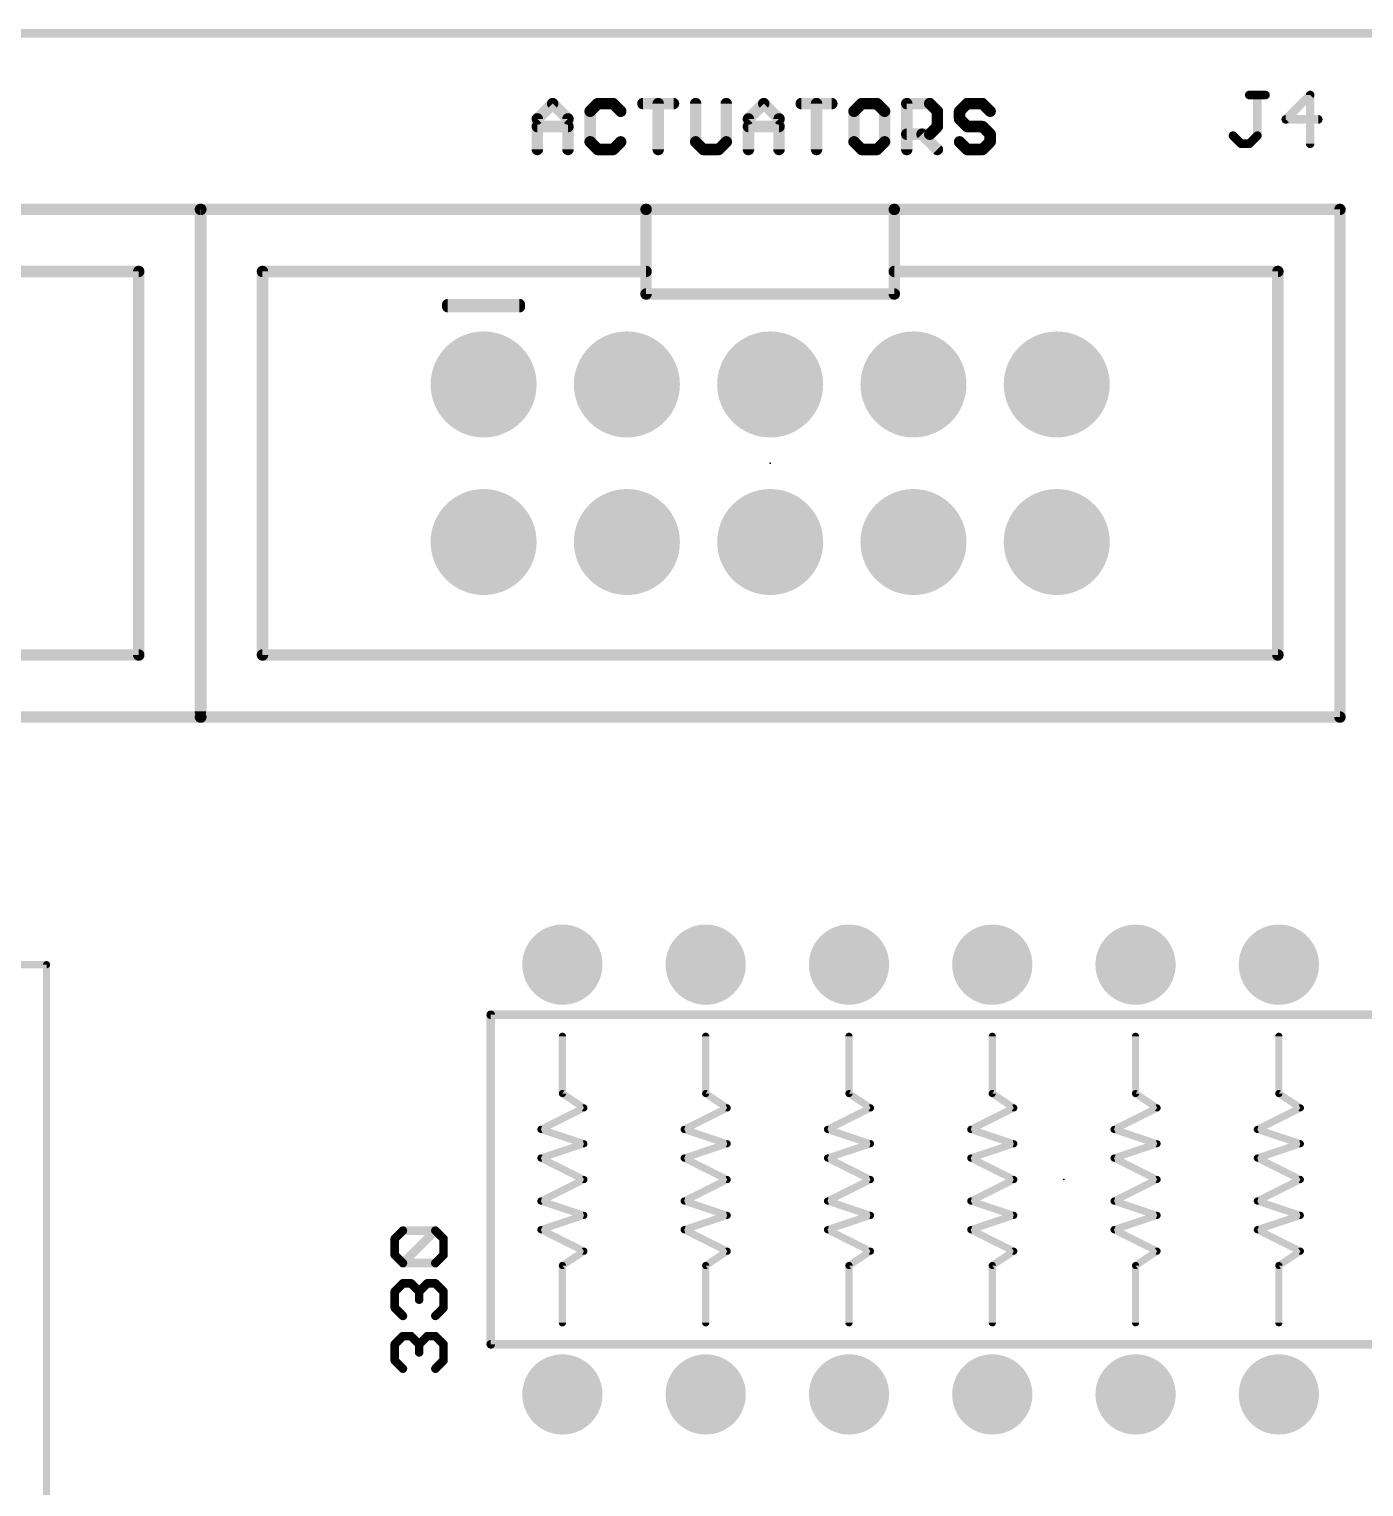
# Model space of a CAD drawing. Extents: x 0 to 144, y 0 to 53.
# Drawn here: x 95.96 to 119.62, y 27.57 to 53.42 of the extents above; entities that cross this region are included whole.
import ezdxf

# ---------------------------------------------------------------- set-up
doc = ezdxf.new("R2010")
doc.units = 0
for name, color, linetype in [('17', 94, 'CONTINUOUS'), ('20', 178, 'CONTINUOUS'), ('21', 250, 'CONTINUOUS'), ('22', 250, 'CONTINUOUS'), ('24', 178, 'CONTINUOUS'), ('25', 250, 'CONTINUOUS'), ('27', 250, 'CONTINUOUS'), ('28', 250, 'CONTINUOUS'), ('52', 250, 'CONTINUOUS')]:
    doc.layers.add(name, color=color, linetype=linetype)

# ---------------------------------------------------------------- blocks, each defined once
blk = doc.blocks.new('RECT')
blk.add_solid([(-0.5, -0.5), (0.5, -0.5), (-0.5, 0.5), (0.5, 0.5)])
blk = doc.blocks.new('ROUNDP')
at = {"const_width": 0.5}
blk.add_lwpolyline([(0, -0.25, 1), (0, 0.25, 1), (0, -0.25)], format="xyb", dxfattribs=at)

msp = doc.modelspace()

# ---------------------------------------------------------------- linework, layer by layer
at = {"layer": '20', "const_width": 0.1524}
msp.add_lwpolyline([(137.16, 53.34), (3.81, 53.34)], dxfattribs=at)
at = {"layer": '21', "const_width": 0.2032}
msp.add_lwpolyline([(103.378, 48.533), (104.648, 48.533)], dxfattribs=at)
at = {"layer": '21', "const_width": 0.1016}
for points in [[(103.378, 48.5838, 1), (103.378, 48.4822)], [(104.648, 48.4822, 1), (104.648, 48.5838)]]:
    msp.add_lwpolyline(points, format="xyb", dxfattribs=at)
at = {"layer": '22'}
for points, const_width in [([(99, 50.22), (59.35, 50.22)], 0.2032), ([(106.893, 50.22), (98.993, 50.22)], 0.2032), ([(98.993, 50.22), (98.993, 41.32)], 0.2032), ([(99, 41.22), (99, 50.22)], 0.2032), ([(111.293, 50.22), (106.893, 50.22)], 0.2032), ([(106.893, 50.22), (106.893, 48.72)], 0.2032), ([(119.193, 50.22), (111.293, 50.22)], 0.2032), ([(111.293, 48.72), (111.293, 50.22)], 0.2032), ([(119.193, 41.22), (119.193, 50.22)], 0.2032), ([(103.378, 48.495), (104.648, 48.495)], 0.2032), ([(106.893, 48.72), (111.293, 48.72)], 0.2032), ([(15.3, 41.22), (99, 41.22)], 0.2032), ([(98.993, 41.22), (119.193, 41.22)], 0.2032), ([(35.306, 36.83), (96.266, 36.83)], 0.127), ([(96.266, 36.83), (96.266, 19.05)], 0.127), ([(104.14, 35.941), (124.46, 35.941)], 0.1524), ([(104.14, 35.941), (104.14, 30.099)], 0.1524), ([(105.41, 34.544), (105.41, 35.56)], 0.127), ([(107.95, 34.544), (107.95, 35.56)], 0.127), ([(110.49, 34.544), (110.49, 35.56)], 0.127), ([(113.03, 34.544), (113.03, 35.56)], 0.127), ([(115.57, 34.544), (115.57, 35.56)], 0.127), ([(118.11, 34.544), (118.11, 35.56)], 0.127), ([(105.791, 34.29), (105.41, 34.544)], 0.127), ([(108.331, 34.29), (107.95, 34.544)], 0.127), ([(110.871, 34.29), (110.49, 34.544)], 0.127), ([(113.411, 34.29), (113.03, 34.544)], 0.127), ([(115.951, 34.29), (115.57, 34.544)], 0.127), ([(118.491, 34.29), (118.11, 34.544)], 0.127), ([(105.029, 33.909), (105.791, 34.29)], 0.127), ([(107.569, 33.909), (108.331, 34.29)], 0.127), ([(110.109, 33.909), (110.871, 34.29)], 0.127), ([(112.649, 33.909), (113.411, 34.29)], 0.127), ([(115.189, 33.909), (115.951, 34.29)], 0.127), ([(117.729, 33.909), (118.491, 34.29)], 0.127), ([(105.791, 33.655), (105.029, 33.909)], 0.127), ([(108.331, 33.655), (107.569, 33.909)], 0.127), ([(110.871, 33.655), (110.109, 33.909)], 0.127), ([(113.411, 33.655), (112.649, 33.909)], 0.127), ([(115.951, 33.655), (115.189, 33.909)], 0.127), ([(118.491, 33.655), (117.729, 33.909)], 0.127), ([(105.029, 33.401), (105.791, 33.655)], 0.127), ([(107.569, 33.401), (108.331, 33.655)], 0.127), ([(110.109, 33.401), (110.871, 33.655)], 0.127), ([(112.649, 33.401), (113.411, 33.655)], 0.127), ([(115.189, 33.401), (115.951, 33.655)], 0.127), ([(117.729, 33.401), (118.491, 33.655)], 0.127), ([(105.791, 33.02), (105.029, 33.401)], 0.127), ([(108.331, 33.02), (107.569, 33.401)], 0.127), ([(110.871, 33.02), (110.109, 33.401)], 0.127), ([(113.411, 33.02), (112.649, 33.401)], 0.127), ([(115.951, 33.02), (115.189, 33.401)], 0.127), ([(118.491, 33.02), (117.729, 33.401)], 0.127), ([(105.791, 33.02), (105.029, 32.639)], 0.127), ([(108.331, 33.02), (107.569, 32.639)], 0.127), ([(110.871, 33.02), (110.109, 32.639)], 0.127), ([(113.411, 33.02), (112.649, 32.639)], 0.127), ([(115.951, 33.02), (115.189, 32.639)], 0.127), ([(118.491, 33.02), (117.729, 32.639)], 0.127), ([(105.029, 32.639), (105.791, 32.385)], 0.127), ([(107.569, 32.639), (108.331, 32.385)], 0.127), ([(110.109, 32.639), (110.871, 32.385)], 0.127), ([(112.649, 32.639), (113.411, 32.385)], 0.127), ([(115.189, 32.639), (115.951, 32.385)], 0.127), ([(117.729, 32.639), (118.491, 32.385)], 0.127), ([(105.791, 32.385), (105.029, 32.131)], 0.127), ([(108.331, 32.385), (107.569, 32.131)], 0.127), ([(110.871, 32.385), (110.109, 32.131)], 0.127), ([(113.411, 32.385), (112.649, 32.131)], 0.127), ([(115.951, 32.385), (115.189, 32.131)], 0.127), ([(118.491, 32.385), (117.729, 32.131)], 0.127), ([(105.029, 32.131), (105.791, 31.75)], 0.127), ([(107.569, 32.131), (108.331, 31.75)], 0.127), ([(110.109, 32.131), (110.871, 31.75)], 0.127), ([(112.649, 32.131), (113.411, 31.75)], 0.127), ([(115.189, 32.131), (115.951, 31.75)], 0.127), ([(117.729, 32.131), (118.491, 31.75)], 0.127), ([(105.791, 31.75), (105.41, 31.496)], 0.127), ([(108.331, 31.75), (107.95, 31.496)], 0.127), ([(110.871, 31.75), (110.49, 31.496)], 0.127), ([(113.411, 31.75), (113.03, 31.496)], 0.127), ([(115.951, 31.75), (115.57, 31.496)], 0.127), ([(118.491, 31.75), (118.11, 31.496)], 0.127), ([(105.41, 31.496), (105.41, 30.48)], 0.127), ([(107.95, 31.496), (107.95, 30.48)], 0.127), ([(110.49, 31.496), (110.49, 30.48)], 0.127), ([(113.03, 31.496), (113.03, 30.48)], 0.127), ([(115.57, 31.496), (115.57, 30.48)], 0.127), ([(118.11, 31.496), (118.11, 30.48)], 0.127), ([(124.46, 30.099), (104.14, 30.099)], 0.1524)]:
    msp.add_lwpolyline(points, dxfattribs=dict(at, const_width=const_width))
for points, const_width in [([(98.993, 50.2708, 1), (98.993, 50.1692)], 0.1016), ([(99.0438, 50.22, 1), (98.9422, 50.22)], 0.1016), ([(99.0508, 50.22, 1), (98.9492, 50.22)], 0.1016), ([(99, 50.1692, 1), (99, 50.2708)], 0.1016), ([(106.893, 50.2708, 1), (106.893, 50.1692)], 0.1016), ([(106.9438, 50.22, 1), (106.8422, 50.22)], 0.1016), ([(106.893, 50.1692, 1), (106.893, 50.2708)], 0.1016), ([(111.293, 50.2708, 1), (111.293, 50.1692)], 0.1016), ([(111.3438, 50.22, 1), (111.2422, 50.22)], 0.1016), ([(111.293, 50.1692, 1), (111.293, 50.2708)], 0.1016), ([(119.2438, 50.22, 1), (119.1422, 50.22)], 0.1016), ([(119.193, 50.1692, 1), (119.193, 50.2708)], 0.1016), ([(103.378, 48.5458, 1), (103.378, 48.4442)], 0.1016), ([(104.648, 48.4442, 1), (104.648, 48.5458)], 0.1016), ([(106.893, 48.7708, 1), (106.893, 48.6692)], 0.1016), ([(106.8422, 48.72, 1), (106.9438, 48.72)], 0.1016), ([(111.2422, 48.72, 1), (111.3438, 48.72)], 0.1016), ([(111.293, 48.6692, 1), (111.293, 48.7708)], 0.1016), ([(98.9422, 41.32, 1), (99.0438, 41.32)], 0.1016), ([(98.993, 41.2708, 1), (98.993, 41.1692)], 0.1016), ([(98.9492, 41.22, 1), (99.0508, 41.22)], 0.1016), ([(99, 41.1692, 1), (99, 41.2708)], 0.1016), ([(119.1422, 41.22, 1), (119.2438, 41.22)], 0.1016), ([(119.193, 41.1692, 1), (119.193, 41.2708)], 0.1016), ([(96.2978, 36.83, 1), (96.2343, 36.83)], 0.0635), ([(96.266, 36.7982, 1), (96.266, 36.8618)], 0.0635), ([(104.14, 35.9791, 1), (104.14, 35.9029)], 0.0762), ([(104.1781, 35.941, 1), (104.1019, 35.941)], 0.0762), ([(105.4418, 35.56, 1), (105.3783, 35.56)], 0.0635), ([(107.9818, 35.56, 1), (107.9183, 35.56)], 0.0635), ([(110.5218, 35.56, 1), (110.4583, 35.56)], 0.0635), ([(113.0618, 35.56, 1), (112.9982, 35.56)], 0.0635), ([(115.6018, 35.56, 1), (115.5383, 35.56)], 0.0635), ([(118.1418, 35.56, 1), (118.0782, 35.56)], 0.0635), ([(105.4276, 34.5704, 1), (105.3924, 34.5176)], 0.0635), ([(105.3783, 34.544, 1), (105.4418, 34.544)], 0.0635), ([(107.9676, 34.5704, 1), (107.9324, 34.5176)], 0.0635), ([(107.9183, 34.544, 1), (107.9818, 34.544)], 0.0635), ([(110.5076, 34.5704, 1), (110.4724, 34.5176)], 0.0635), ([(110.4583, 34.544, 1), (110.5218, 34.544)], 0.0635), ([(112.9982, 34.544, 1), (113.0618, 34.544)], 0.0635), ([(113.0476, 34.5704, 1), (113.0124, 34.5176)], 0.0635), ([(115.5876, 34.5704, 1), (115.5524, 34.5176)], 0.0635), ([(115.5383, 34.544, 1), (115.6018, 34.544)], 0.0635), ([(118.0782, 34.544, 1), (118.1418, 34.544)], 0.0635), ([(118.1276, 34.5704, 1), (118.0924, 34.5176)], 0.0635), ([(105.7734, 34.2636, 1), (105.8086, 34.3164)], 0.0635), ([(105.8052, 34.2616, 1), (105.7768, 34.3184)], 0.0635), ([(108.3134, 34.2636, 1), (108.3486, 34.3164)], 0.0635), ([(108.3452, 34.2616, 1), (108.3168, 34.3184)], 0.0635), ([(110.8534, 34.2636, 1), (110.8886, 34.3164)], 0.0635), ([(110.8852, 34.2616, 1), (110.8568, 34.3184)], 0.0635), ([(113.3934, 34.2636, 1), (113.4286, 34.3164)], 0.0635), ([(113.4252, 34.2616, 1), (113.3968, 34.3184)], 0.0635), ([(115.9334, 34.2636, 1), (115.9686, 34.3164)], 0.0635), ([(115.9652, 34.2616, 1), (115.9368, 34.3184)], 0.0635), ([(118.4734, 34.2636, 1), (118.5086, 34.3164)], 0.0635), ([(118.5052, 34.2616, 1), (118.4768, 34.3184)], 0.0635), ([(105.039, 33.9391, 1), (105.019, 33.8789)], 0.0635), ([(105.0148, 33.9374, 1), (105.0432, 33.8806)], 0.0635), ([(107.579, 33.9391, 1), (107.559, 33.8789)], 0.0635), ([(107.5548, 33.9374, 1), (107.5832, 33.8806)], 0.0635), ([(110.119, 33.9391, 1), (110.099, 33.8789)], 0.0635), ([(110.0948, 33.9374, 1), (110.1232, 33.8806)], 0.0635), ([(112.659, 33.9391, 1), (112.639, 33.8789)], 0.0635), ([(112.6348, 33.9374, 1), (112.6632, 33.8806)], 0.0635), ([(115.199, 33.9391, 1), (115.179, 33.8789)], 0.0635), ([(115.1748, 33.9374, 1), (115.2032, 33.8806)], 0.0635), ([(117.739, 33.9391, 1), (117.719, 33.8789)], 0.0635), ([(117.7148, 33.9374, 1), (117.7432, 33.8806)], 0.0635), ([(105.801, 33.6249, 1), (105.781, 33.6851)], 0.0635), ([(105.781, 33.6249, 1), (105.801, 33.6851)], 0.0635), ([(108.341, 33.6249, 1), (108.321, 33.6851)], 0.0635), ([(108.321, 33.6249, 1), (108.341, 33.6851)], 0.0635), ([(110.881, 33.6249, 1), (110.861, 33.6851)], 0.0635), ([(110.861, 33.6249, 1), (110.881, 33.6851)], 0.0635), ([(113.421, 33.6249, 1), (113.401, 33.6851)], 0.0635), ([(113.401, 33.6249, 1), (113.421, 33.6851)], 0.0635), ([(115.961, 33.6249, 1), (115.941, 33.6851)], 0.0635), ([(115.941, 33.6249, 1), (115.961, 33.6851)], 0.0635), ([(118.501, 33.6249, 1), (118.481, 33.6851)], 0.0635), ([(118.481, 33.6249, 1), (118.501, 33.6851)], 0.0635), ([(105.0432, 33.4294, 1), (105.0148, 33.3726)], 0.0635), ([(105.019, 33.4311, 1), (105.039, 33.3709)], 0.0635), ([(107.5832, 33.4294, 1), (107.5548, 33.3726)], 0.0635), ([(107.559, 33.4311, 1), (107.579, 33.3709)], 0.0635), ([(110.1232, 33.4294, 1), (110.0948, 33.3726)], 0.0635), ([(110.099, 33.4311, 1), (110.119, 33.3709)], 0.0635), ([(112.6632, 33.4294, 1), (112.6348, 33.3726)], 0.0635), ([(112.639, 33.4311, 1), (112.659, 33.3709)], 0.0635), ([(115.2032, 33.4294, 1), (115.1748, 33.3726)], 0.0635), ([(115.179, 33.4311, 1), (115.199, 33.3709)], 0.0635), ([(117.7432, 33.4294, 1), (117.7148, 33.3726)], 0.0635), ([(117.719, 33.4311, 1), (117.739, 33.3709)], 0.0635), ([(105.8052, 32.9916, 1), (105.7768, 33.0484)], 0.0635), ([(108.3452, 32.9916, 1), (108.3168, 33.0484)], 0.0635), ([(110.8852, 32.9916, 1), (110.8568, 33.0484)], 0.0635), ([(113.4252, 32.9916, 1), (113.3968, 33.0484)], 0.0635), ([(115.9652, 32.9916, 1), (115.9368, 33.0484)], 0.0635), ([(118.5052, 32.9916, 1), (118.4768, 33.0484)], 0.0635), ([(105.7768, 32.9916, 1), (105.8052, 33.0484)], 0.0635), ([(108.3168, 32.9916, 1), (108.3452, 33.0484)], 0.0635), ([(110.8568, 32.9916, 1), (110.8852, 33.0484)], 0.0635), ([(113.3968, 32.9916, 1), (113.4252, 33.0484)], 0.0635), ([(115.9368, 32.9916, 1), (115.9652, 33.0484)], 0.0635), ([(118.4768, 32.9916, 1), (118.5052, 33.0484)], 0.0635), ([(105.039, 32.6691, 1), (105.019, 32.6089)], 0.0635), ([(105.0148, 32.6674, 1), (105.0432, 32.6106)], 0.0635), ([(107.579, 32.6691, 1), (107.559, 32.6089)], 0.0635), ([(107.5548, 32.6674, 1), (107.5832, 32.6106)], 0.0635), ([(110.119, 32.6691, 1), (110.099, 32.6089)], 0.0635), ([(110.0948, 32.6674, 1), (110.1232, 32.6106)], 0.0635), ([(112.659, 32.6691, 1), (112.639, 32.6089)], 0.0635), ([(112.6348, 32.6674, 1), (112.6632, 32.6106)], 0.0635), ([(115.199, 32.6691, 1), (115.179, 32.6089)], 0.0635), ([(115.1748, 32.6674, 1), (115.2032, 32.6106)], 0.0635), ([(117.739, 32.6691, 1), (117.719, 32.6089)], 0.0635), ([(117.7148, 32.6674, 1), (117.7432, 32.6106)], 0.0635), ([(105.801, 32.3549, 1), (105.781, 32.4151)], 0.0635), ([(105.781, 32.3549, 1), (105.801, 32.4151)], 0.0635), ([(108.341, 32.3549, 1), (108.321, 32.4151)], 0.0635), ([(108.321, 32.3549, 1), (108.341, 32.4151)], 0.0635), ([(110.881, 32.3549, 1), (110.861, 32.4151)], 0.0635), ([(110.861, 32.3549, 1), (110.881, 32.4151)], 0.0635), ([(113.421, 32.3549, 1), (113.401, 32.4151)], 0.0635), ([(113.401, 32.3549, 1), (113.421, 32.4151)], 0.0635), ([(115.961, 32.3549, 1), (115.941, 32.4151)], 0.0635), ([(115.941, 32.3549, 1), (115.961, 32.4151)], 0.0635), ([(118.501, 32.3549, 1), (118.481, 32.4151)], 0.0635), ([(118.481, 32.3549, 1), (118.501, 32.4151)], 0.0635), ([(105.0432, 32.1594, 1), (105.0148, 32.1026)], 0.0635), ([(105.019, 32.1611, 1), (105.039, 32.1009)], 0.0635), ([(107.5832, 32.1594, 1), (107.5548, 32.1026)], 0.0635), ([(107.559, 32.1611, 1), (107.579, 32.1009)], 0.0635), ([(110.1232, 32.1594, 1), (110.0948, 32.1026)], 0.0635), ([(110.099, 32.1611, 1), (110.119, 32.1009)], 0.0635), ([(112.6632, 32.1594, 1), (112.6348, 32.1026)], 0.0635), ([(112.639, 32.1611, 1), (112.659, 32.1009)], 0.0635), ([(115.2032, 32.1594, 1), (115.1748, 32.1026)], 0.0635), ([(115.179, 32.1611, 1), (115.199, 32.1009)], 0.0635), ([(117.7432, 32.1594, 1), (117.7148, 32.1026)], 0.0635), ([(117.719, 32.1611, 1), (117.739, 32.1009)], 0.0635), ([(105.8086, 31.7236, 1), (105.7734, 31.7764)], 0.0635), ([(105.7768, 31.7216, 1), (105.8052, 31.7784)], 0.0635), ([(108.3486, 31.7236, 1), (108.3134, 31.7764)], 0.0635), ([(108.3168, 31.7216, 1), (108.3452, 31.7784)], 0.0635), ([(110.8886, 31.7236, 1), (110.8534, 31.7764)], 0.0635), ([(110.8568, 31.7216, 1), (110.8852, 31.7784)], 0.0635), ([(113.4286, 31.7236, 1), (113.3934, 31.7764)], 0.0635), ([(113.3968, 31.7216, 1), (113.4252, 31.7784)], 0.0635), ([(115.9686, 31.7236, 1), (115.9334, 31.7764)], 0.0635), ([(115.9368, 31.7216, 1), (115.9652, 31.7784)], 0.0635), ([(118.5086, 31.7236, 1), (118.4734, 31.7764)], 0.0635), ([(118.4768, 31.7216, 1), (118.5052, 31.7784)], 0.0635), ([(105.4418, 31.496, 1), (105.3783, 31.496)], 0.0635), ([(105.3924, 31.5224, 1), (105.4276, 31.4696)], 0.0635), ([(107.9818, 31.496, 1), (107.9183, 31.496)], 0.0635), ([(107.9324, 31.5224, 1), (107.9676, 31.4696)], 0.0635), ([(110.5218, 31.496, 1), (110.4583, 31.496)], 0.0635), ([(110.4724, 31.5224, 1), (110.5076, 31.4696)], 0.0635), ([(113.0618, 31.496, 1), (112.9982, 31.496)], 0.0635), ([(113.0124, 31.5224, 1), (113.0476, 31.4696)], 0.0635), ([(115.5524, 31.5224, 1), (115.5876, 31.4696)], 0.0635), ([(115.6018, 31.496, 1), (115.5383, 31.496)], 0.0635), ([(118.1418, 31.496, 1), (118.0782, 31.496)], 0.0635), ([(118.0924, 31.5224, 1), (118.1276, 31.4696)], 0.0635), ([(105.3783, 30.48, 1), (105.4418, 30.48)], 0.0635), ([(107.9183, 30.48, 1), (107.9818, 30.48)], 0.0635), ([(110.4583, 30.48, 1), (110.5218, 30.48)], 0.0635), ([(112.9982, 30.48, 1), (113.0618, 30.48)], 0.0635), ([(115.5383, 30.48, 1), (115.6018, 30.48)], 0.0635), ([(118.0782, 30.48, 1), (118.1418, 30.48)], 0.0635), ([(104.14, 30.1371, 1), (104.14, 30.0609)], 0.0762), ([(104.1019, 30.099, 1), (104.1781, 30.099)], 0.0762)]:
    msp.add_lwpolyline(points, format="xyb", dxfattribs=dict(at, const_width=const_width))
at = {"layer": '24'}
for p in [(109.093, 45.72), (114.3, 33.02)]:
    msp.add_point(p, dxfattribs=at)
at = {"layer": '25', "const_width": 0.1524}
for points in [[(117.5853, 52.2485), (117.8734, 52.2485)], [(117.7294, 51.5283), (117.7294, 52.2485)], [(118.6649, 52.2485), (118.2327, 51.8164)], [(118.6649, 51.3842), (118.6649, 52.2485)], [(118.2327, 51.8164), (118.8089, 51.8164)], [(117.2972, 51.5283), (117.4413, 51.3842)], [(117.4413, 51.3842), (117.5853, 51.3842)], [(117.5853, 51.3842), (117.7294, 51.5283)]]:
    msp.add_lwpolyline(points, dxfattribs=at)
at = {"layer": '25', "const_width": 0.0762}
for points in [[(117.5853, 52.2866, 1), (117.5853, 52.2104)], [(117.7675, 52.2485, 1), (117.6913, 52.2485)], [(117.8734, 52.2104, 1), (117.8734, 52.2866)], [(118.703, 52.2485, 1), (118.6268, 52.2485)], [(118.6918, 52.2216, 1), (118.6379, 52.2755)], [(118.2327, 51.8545, 1), (118.2327, 51.7783)], [(118.2058, 51.8433, 1), (118.2597, 51.7894)], [(118.8089, 51.7783, 1), (118.8089, 51.8545)], [(117.3241, 51.5552, 1), (117.2703, 51.5013)], [(117.4413, 51.4223, 1), (117.4413, 51.3461)], [(117.4143, 51.3573, 1), (117.4682, 51.4111)], [(117.5584, 51.4111, 1), (117.6123, 51.3573)], [(117.5853, 51.3461, 1), (117.5853, 51.4223)], [(117.6913, 51.5283, 1), (117.7675, 51.5283)], [(117.7563, 51.5013, 1), (117.7024, 51.5552)], [(118.6268, 51.3842, 1), (118.703, 51.3842)]]:
    msp.add_lwpolyline(points, format="xyb", dxfattribs=at)
at = {"layer": '27', "const_width": 0.2032}
for points in [[(104.9659, 51.8249), (105.2371, 52.0961)], [(105.2371, 52.0961), (105.5083, 51.8249)], [(106.037, 52.0961), (105.9014, 51.9605)], [(105.9014, 51.9605), (105.9014, 51.4182)], [(106.3082, 52.0961), (106.037, 52.0961)], [(106.4438, 51.9605), (106.3082, 52.0961)], [(106.837, 52.0961), (107.3793, 52.0961)], [(107.1081, 51.2826), (107.1081, 52.0961)], [(107.7725, 52.0961), (107.7725, 51.4182)], [(108.3148, 51.4182), (108.3148, 52.0961)], [(108.708, 51.8249), (108.9792, 52.0961)], [(108.9792, 52.0961), (109.2503, 51.8249)], [(109.6435, 52.0961), (110.1858, 52.0961)], [(109.9147, 51.2826), (109.9147, 52.0961)], [(110.7146, 52.0961), (110.579, 51.9605)], [(110.579, 51.9605), (110.579, 51.4182)], [(110.9858, 52.0961), (110.7146, 52.0961)], [(111.1214, 51.9605), (110.9858, 52.0961)], [(111.1214, 51.4182), (111.1214, 51.9605)], [(111.5146, 51.2826), (111.5146, 52.0961)], [(111.5146, 52.0961), (111.9213, 52.0961)], [(111.9213, 52.0961), (112.0569, 51.9605)], [(112.0569, 51.9605), (112.0569, 51.6893)], [(112.5857, 52.0961), (112.4501, 51.9605)], [(112.4501, 51.9605), (112.4501, 51.8249)], [(112.8568, 52.0961), (112.5857, 52.0961)], [(112.9924, 51.9605), (112.8568, 52.0961)], [(104.9659, 51.2826), (104.9659, 51.8249)], [(104.9659, 51.6893), (105.5083, 51.6893)], [(105.5083, 51.8249), (105.5083, 51.2826)], [(108.708, 51.2826), (108.708, 51.8249)], [(108.708, 51.6893), (109.2503, 51.6893)], [(109.2503, 51.8249), (109.2503, 51.2826)], [(112.0569, 51.6893), (111.9213, 51.5538)], [(112.4501, 51.8249), (112.5857, 51.6893)], [(112.5857, 51.6893), (112.8568, 51.6893)], [(112.8568, 51.6893), (112.9924, 51.5538)], [(105.9014, 51.4182), (106.037, 51.2826)], [(106.3082, 51.2826), (106.4438, 51.4182)], [(107.7725, 51.4182), (107.9081, 51.2826)], [(108.1792, 51.2826), (108.3148, 51.4182)], [(110.579, 51.4182), (110.7146, 51.2826)], [(110.9858, 51.2826), (111.1214, 51.4182)], [(111.9213, 51.5538), (111.5146, 51.5538)], [(111.7857, 51.5538), (112.0569, 51.2826)], [(112.5857, 51.2826), (112.4501, 51.4182)], [(112.9924, 51.4182), (112.8568, 51.2826)], [(112.9924, 51.5538), (112.9924, 51.4182)], [(106.037, 51.2826), (106.3082, 51.2826)], [(107.9081, 51.2826), (108.1792, 51.2826)], [(110.7146, 51.2826), (110.9858, 51.2826)], [(112.8568, 51.2826), (112.5857, 51.2826)]]:
    msp.add_lwpolyline(points, dxfattribs=at)
at = {"layer": '27', "const_width": 0.1016}
for points in [[(105.273, 52.132, 1), (105.2012, 52.0602)], [(105.273, 52.0602, 1), (105.2012, 52.132)], [(105.9522, 51.9605, 1), (105.8506, 51.9605)], [(105.8655, 51.9964, 1), (105.9374, 51.9246)], [(106.037, 52.1469, 1), (106.037, 52.0453)], [(106.0729, 52.0602, 1), (106.0011, 52.132)], [(106.3441, 52.132, 1), (106.2723, 52.0602)], [(106.3082, 52.0453, 1), (106.3082, 52.1469)], [(106.4079, 51.9246, 1), (106.4797, 51.9964)], [(106.837, 52.1469, 1), (106.837, 52.0453)], [(107.1589, 52.0961, 1), (107.0573, 52.0961)], [(107.3793, 52.0453, 1), (107.3793, 52.1469)], [(107.8233, 52.0961, 1), (107.7217, 52.0961)], [(108.3656, 52.0961, 1), (108.264, 52.0961)], [(109.0151, 52.132, 1), (108.9432, 52.0602)], [(109.0151, 52.0602, 1), (108.9432, 52.132)], [(109.6435, 52.1469, 1), (109.6435, 52.0453)], [(109.9655, 52.0961, 1), (109.8639, 52.0961)], [(110.1858, 52.0453, 1), (110.1858, 52.1469)], [(110.6298, 51.9605, 1), (110.5282, 51.9605)], [(110.5431, 51.9964, 1), (110.615, 51.9246)], [(110.7146, 52.1469, 1), (110.7146, 52.0453)], [(110.7505, 52.0602, 1), (110.6787, 52.132)], [(111.0217, 52.132, 1), (110.9499, 52.0602)], [(110.9858, 52.0453, 1), (110.9858, 52.1469)], [(111.1722, 51.9605, 1), (111.0706, 51.9605)], [(111.0854, 51.9246, 1), (111.1573, 51.9964)], [(111.5654, 52.0961, 1), (111.4638, 52.0961)], [(111.5146, 52.1469, 1), (111.5146, 52.0453)], [(111.9572, 52.132, 1), (111.8854, 52.0602)], [(111.9213, 52.0453, 1), (111.9213, 52.1469)], [(112.1077, 51.9605, 1), (112.0061, 51.9605)], [(112.021, 51.9246, 1), (112.0928, 51.9964)], [(112.5009, 51.9605, 1), (112.3993, 51.9605)], [(112.4142, 51.9964, 1), (112.486, 51.9246)], [(112.5857, 52.1469, 1), (112.5857, 52.0453)], [(112.6216, 52.0602, 1), (112.5497, 52.132)], [(112.8927, 52.132, 1), (112.8209, 52.0602)], [(112.8568, 52.0453, 1), (112.8568, 52.1469)], [(112.9565, 51.9246, 1), (113.0283, 51.9964)], [(105.0167, 51.8249, 1), (104.9151, 51.8249)], [(104.93, 51.8608, 1), (105.0018, 51.789)], [(104.9659, 51.7401, 1), (104.9659, 51.6385)], [(105.5591, 51.8249, 1), (105.4575, 51.8249)], [(105.4723, 51.789, 1), (105.5442, 51.8608)], [(105.5083, 51.6385, 1), (105.5083, 51.7401)], [(108.7588, 51.8249, 1), (108.6572, 51.8249)], [(108.6721, 51.8608, 1), (108.7439, 51.789)], [(108.708, 51.7401, 1), (108.708, 51.6385)], [(109.3011, 51.8249, 1), (109.1995, 51.8249)], [(109.2144, 51.789, 1), (109.2862, 51.8608)], [(109.2503, 51.6385, 1), (109.2503, 51.7401)], [(112.0061, 51.6893, 1), (112.1077, 51.6893)], [(112.0928, 51.6534, 1), (112.021, 51.7253)], [(112.486, 51.8608, 1), (112.4142, 51.789)], [(112.3993, 51.8249, 1), (112.5009, 51.8249)], [(112.5857, 51.7401, 1), (112.5857, 51.6385)], [(112.5497, 51.6534, 1), (112.6216, 51.7253)], [(112.8927, 51.7253, 1), (112.8209, 51.6534)], [(112.8568, 51.6385, 1), (112.8568, 51.7401)], [(105.9374, 51.4541, 1), (105.8655, 51.3823)], [(105.8506, 51.4182, 1), (105.9522, 51.4182)], [(106.4797, 51.3823, 1), (106.4079, 51.4541)], [(107.8084, 51.4541, 1), (107.7366, 51.3823)], [(107.7217, 51.4182, 1), (107.8233, 51.4182)], [(108.264, 51.4182, 1), (108.3656, 51.4182)], [(108.3507, 51.3823, 1), (108.2789, 51.4541)], [(110.615, 51.4541, 1), (110.5431, 51.3823)], [(110.5282, 51.4182, 1), (110.6298, 51.4182)], [(111.0706, 51.4182, 1), (111.1722, 51.4182)], [(111.1573, 51.3823, 1), (111.0854, 51.4541)], [(111.5146, 51.6046, 1), (111.5146, 51.503)], [(111.8216, 51.5897, 1), (111.7498, 51.5178)], [(111.8854, 51.5897, 1), (111.9572, 51.5178)], [(111.9213, 51.503, 1), (111.9213, 51.6046)], [(112.486, 51.4541, 1), (112.4142, 51.3823)], [(113.0432, 51.5538, 1), (112.9416, 51.5538)], [(112.9416, 51.4182, 1), (113.0432, 51.4182)], [(112.9565, 51.5178, 1), (113.0283, 51.5897)], [(113.0283, 51.3823, 1), (112.9565, 51.4541)], [(104.9151, 51.2826, 1), (105.0167, 51.2826)], [(105.4575, 51.2826, 1), (105.5591, 51.2826)], [(106.037, 51.3334, 1), (106.037, 51.2318)], [(106.0011, 51.2467, 1), (106.0729, 51.3185)], [(106.2723, 51.3185, 1), (106.3441, 51.2467)], [(106.3082, 51.2318, 1), (106.3082, 51.3334)], [(107.0573, 51.2826, 1), (107.1589, 51.2826)], [(107.9081, 51.3334, 1), (107.9081, 51.2318)], [(107.8721, 51.2467, 1), (107.944, 51.3185)], [(108.1433, 51.3185, 1), (108.2151, 51.2467)], [(108.1792, 51.2318, 1), (108.1792, 51.3334)], [(108.6572, 51.2826, 1), (108.7588, 51.2826)], [(109.1995, 51.2826, 1), (109.3011, 51.2826)], [(109.8639, 51.2826, 1), (109.9655, 51.2826)], [(110.7146, 51.3334, 1), (110.7146, 51.2318)], [(110.6787, 51.2467, 1), (110.7505, 51.3185)], [(110.9499, 51.3185, 1), (111.0217, 51.2467)], [(110.9858, 51.2318, 1), (110.9858, 51.3334)], [(111.4638, 51.2826, 1), (111.5654, 51.2826)], [(112.021, 51.2467, 1), (112.0928, 51.3185)], [(112.5857, 51.3334, 1), (112.5857, 51.2318)], [(112.5497, 51.2467, 1), (112.6216, 51.3185)], [(112.8209, 51.3185, 1), (112.8927, 51.2467)], [(112.8568, 51.2318, 1), (112.8568, 51.3334)]]:
    msp.add_lwpolyline(points, format="xyb", dxfattribs=at)
at = {"layer": '28', "const_width": 0.1524}
for points in [[(102.5823, 32.1145), (102.4382, 31.9704)], [(103.1585, 32.1145), (102.5823, 32.1145)], [(102.5823, 31.5382), (103.1585, 32.1145)], [(103.3025, 31.9704), (103.1585, 32.1145)], [(102.4382, 31.9704), (102.4382, 31.6823)], [(103.3025, 31.6823), (103.3025, 31.9704)], [(102.4382, 31.6823), (102.5823, 31.5382)], [(102.5823, 31.5382), (103.1585, 31.5382)], [(103.1585, 31.5382), (103.3025, 31.6823)], [(102.5823, 31.1789), (102.4382, 31.0349)], [(102.4382, 31.0349), (102.4382, 30.7468)], [(102.7263, 31.1789), (102.5823, 31.1789)], [(102.8704, 31.0349), (102.7263, 31.1789)], [(103.0144, 31.1789), (102.8704, 31.0349)], [(102.8704, 31.0349), (102.8704, 30.8908)], [(103.1585, 31.1789), (103.0144, 31.1789)], [(103.3025, 31.0349), (103.1585, 31.1789)], [(103.3025, 30.7468), (103.3025, 31.0349)], [(102.4382, 30.7468), (102.5823, 30.6027)], [(103.1585, 30.6027), (103.3025, 30.7468)], [(102.5823, 30.2434), (102.4382, 30.0994)], [(102.7263, 30.2434), (102.5823, 30.2434)], [(102.8704, 30.0994), (102.7263, 30.2434)], [(103.0144, 30.2434), (102.8704, 30.0994)], [(103.1585, 30.2434), (103.0144, 30.2434)], [(103.3025, 30.0994), (103.1585, 30.2434)], [(102.4382, 30.0994), (102.4382, 29.8113)], [(102.8704, 30.0994), (102.8704, 29.9553)], [(103.3025, 29.8113), (103.3025, 30.0994)], [(102.4382, 29.8113), (102.5823, 29.6672)], [(103.1585, 29.6672), (103.3025, 29.8113)]]:
    msp.add_lwpolyline(points, dxfattribs=at)
at = {"layer": '28', "const_width": 0.0762}
for points in [[(102.5823, 32.1526, 1), (102.5823, 32.0764)], [(102.6092, 32.0875, 1), (102.5553, 32.1414)], [(103.1854, 32.1414, 1), (103.1315, 32.0875)], [(103.1854, 32.0875, 1), (103.1315, 32.1414)], [(103.1585, 32.0764, 1), (103.1585, 32.1526)], [(102.4763, 31.9704, 1), (102.4001, 31.9704)], [(102.4113, 31.9973, 1), (102.4651, 31.9435)], [(103.3406, 31.9704, 1), (103.2644, 31.9704)], [(103.2756, 31.9435, 1), (103.3295, 31.9973)], [(102.4001, 31.6823, 1), (102.4763, 31.6823)], [(102.4651, 31.7092, 1), (102.4113, 31.6554)], [(102.5553, 31.5652, 1), (102.6092, 31.5113)], [(102.5823, 31.5763, 1), (102.5823, 31.5001)], [(102.5553, 31.5113, 1), (102.6092, 31.5652)], [(103.1315, 31.5652, 1), (103.1854, 31.5113)], [(103.1585, 31.5001, 1), (103.1585, 31.5763)], [(103.2644, 31.6823, 1), (103.3406, 31.6823)], [(103.3295, 31.6554, 1), (103.2756, 31.7092)], [(102.4763, 31.0349, 1), (102.4001, 31.0349)], [(102.4113, 31.0618, 1), (102.4651, 31.0079)], [(102.5823, 31.217, 1), (102.5823, 31.1408)], [(102.6092, 31.152, 1), (102.5553, 31.2059)], [(102.7533, 31.2059, 1), (102.6994, 31.152)], [(102.7263, 31.1408, 1), (102.7263, 31.217)], [(102.8434, 31.0618, 1), (102.8973, 31.0079)], [(102.9085, 31.0349, 1), (102.8323, 31.0349)], [(102.8434, 31.0079, 1), (102.8973, 31.0618)], [(103.0144, 31.217, 1), (103.0144, 31.1408)], [(103.0414, 31.152, 1), (102.9875, 31.2059)], [(103.1854, 31.2059, 1), (103.1315, 31.152)], [(103.1585, 31.1408, 1), (103.1585, 31.217)], [(103.3406, 31.0349, 1), (103.2644, 31.0349)], [(103.2756, 31.0079, 1), (103.3295, 31.0618)], [(102.4651, 30.7737, 1), (102.4113, 30.7198)], [(102.4001, 30.7468, 1), (102.4763, 30.7468)], [(102.8323, 30.8908, 1), (102.9085, 30.8908)], [(103.2644, 30.7468, 1), (103.3406, 30.7468)], [(103.3295, 30.7198, 1), (103.2756, 30.7737)], [(102.5553, 30.5758, 1), (102.6092, 30.6297)], [(103.1315, 30.6297, 1), (103.1854, 30.5758)], [(102.5823, 30.2815, 1), (102.5823, 30.2053)], [(102.6092, 30.2165, 1), (102.5553, 30.2704)], [(102.7533, 30.2704, 1), (102.6994, 30.2165)], [(102.7263, 30.2053, 1), (102.7263, 30.2815)], [(103.0144, 30.2815, 1), (103.0144, 30.2053)], [(103.0414, 30.2165, 1), (102.9875, 30.2704)], [(103.1854, 30.2704, 1), (103.1315, 30.2165)], [(103.1585, 30.2053, 1), (103.1585, 30.2815)], [(102.4763, 30.0994, 1), (102.4001, 30.0994)], [(102.4113, 30.1263, 1), (102.4651, 30.0724)], [(102.8434, 30.1263, 1), (102.8973, 30.0724)], [(102.9085, 30.0994, 1), (102.8323, 30.0994)], [(102.8323, 29.9553, 1), (102.9085, 29.9553)], [(102.8434, 30.0724, 1), (102.8973, 30.1263)], [(103.3406, 30.0994, 1), (103.2644, 30.0994)], [(103.2756, 30.0724, 1), (103.3295, 30.1263)], [(102.4651, 29.8382, 1), (102.4113, 29.7843)], [(102.4001, 29.8113, 1), (102.4763, 29.8113)], [(102.5553, 29.6403, 1), (102.6092, 29.6941)], [(103.1315, 29.6941, 1), (103.1854, 29.6403)], [(103.2644, 29.8113, 1), (103.3406, 29.8113)], [(103.3295, 29.7843, 1), (103.2756, 29.8382)]]:
    msp.add_lwpolyline(points, format="xyb", dxfattribs=at)
at = {"layer": '52', "const_width": 0.2032}
for points in [[(97.9, 49.12), (42.25, 49.12)], [(97.9, 49.12), (97.9, 42.32)], [(100.093, 49.12), (100.093, 42.32)], [(100.093, 49.12), (106.893, 49.12)], [(118.093, 49.12), (111.293, 49.12)], [(118.093, 49.12), (118.093, 42.32)], [(16.4, 42.32), (97.9, 42.32)], [(100.093, 42.32), (118.093, 42.32)]]:
    msp.add_lwpolyline(points, dxfattribs=at)
at = {"layer": '52', "const_width": 0.1016}
for points in [[(97.9508, 49.12, 1), (97.8492, 49.12)], [(97.9, 49.0692, 1), (97.9, 49.1708)], [(100.1438, 49.12, 1), (100.0422, 49.12)], [(100.093, 49.1708, 1), (100.093, 49.0692)], [(106.893, 49.0692, 1), (106.893, 49.1708)], [(111.293, 49.1708, 1), (111.293, 49.0692)], [(118.1438, 49.12, 1), (118.0422, 49.12)], [(118.093, 49.0692, 1), (118.093, 49.1708)], [(97.9, 42.2692, 1), (97.9, 42.3708)], [(100.093, 42.3708, 1), (100.093, 42.2692)], [(118.093, 42.2692, 1), (118.093, 42.3708)], [(97.8492, 42.32, 1), (97.9508, 42.32)], [(100.0422, 42.32, 1), (100.1438, 42.32)], [(118.0422, 42.32, 1), (118.1438, 42.32)]]:
    msp.add_lwpolyline(points, format="xyb", dxfattribs=at)

# ---------------------------------------------------------------- block references
at = {"layer": '17', "xscale": 1.8796, "yscale": 1.8796}
for p in [(104.013, 47.117), (104.013, 47.117), (106.553, 47.117), (106.553, 47.117), (109.093, 47.117), (109.093, 47.117), (111.633, 47.117), (111.633, 47.117), (114.173, 47.117), (114.173, 47.117), (104.013, 44.323), (104.013, 44.323), (106.553, 44.323), (106.553, 44.323), (109.093, 44.323), (109.093, 44.323), (111.633, 44.323), (111.633, 44.323), (114.173, 44.323), (114.173, 44.323)]:
    msp.add_blockref('ROUNDP', p, dxfattribs=at)
at = {"layer": '17', "xscale": 1.4224, "yscale": 1.4224, "rotation": 90}
for p in [(105.41, 36.83), (105.41, 36.83), (107.95, 36.83), (107.95, 36.83), (110.49, 36.83), (110.49, 36.83), (113.03, 36.83), (113.03, 36.83), (115.57, 36.83), (115.57, 36.83), (118.11, 36.83), (118.11, 36.83), (105.41, 29.21), (105.41, 29.21), (107.95, 29.21), (107.95, 29.21), (110.49, 29.21), (110.49, 29.21), (113.03, 29.21), (113.03, 29.21), (115.57, 29.21), (115.57, 29.21), (118.11, 29.21), (118.11, 29.21)]:
    msp.add_blockref('ROUNDP', p, dxfattribs=at)
at = {"layer": '52', "xscale": 0.508, "yscale": 0.508}
for p in [(104.013, 46.99), (106.553, 46.99), (109.093, 46.99), (111.633, 46.99), (111.633, 46.99), (114.173, 46.99), (104.013, 44.45), (106.553, 44.45), (109.093, 44.45), (111.633, 44.45), (111.633, 44.45), (114.173, 44.45)]:
    msp.add_blockref('RECT', p, dxfattribs=at)

doc.saveas('drawing.dxf')
